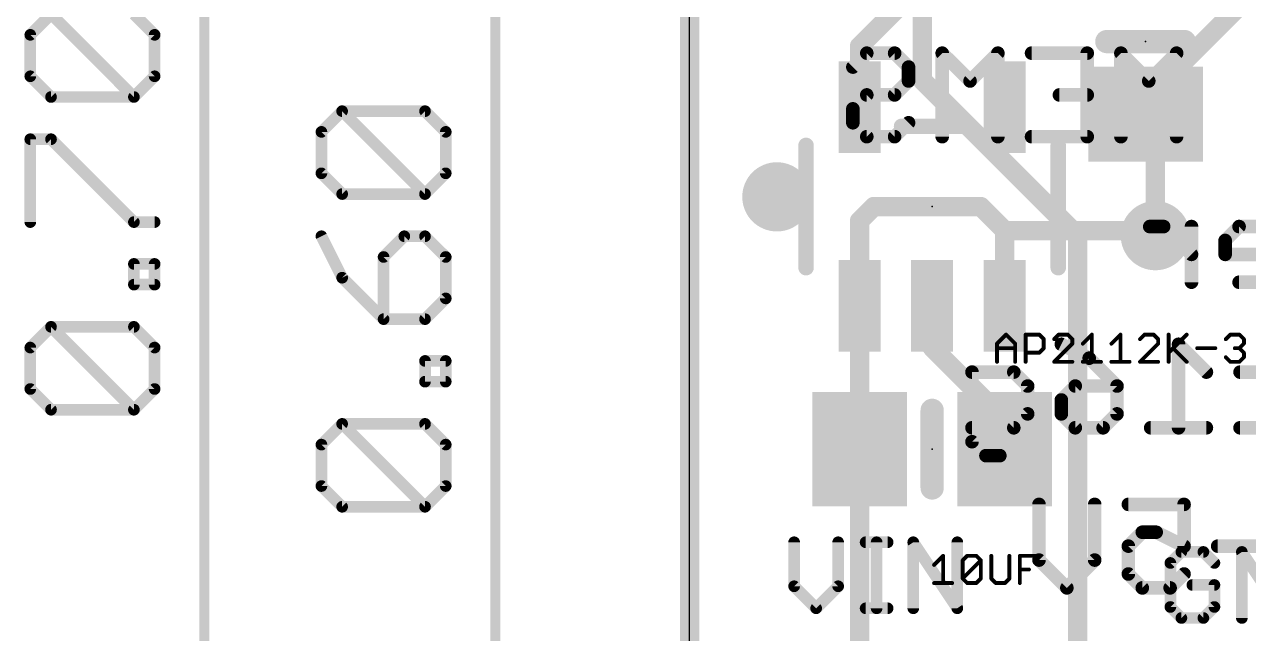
# Model space of a CAD drawing. Extents: x -8.7 to 32.1, y -4.6 to 25.2.
# Drawn here: x -8.7 to 7.32, y 3.56 to 11.53 of the extents above; entities that cross this region are included whole.
import ezdxf

# ---------------------------------------------------------------- set-up
doc = ezdxf.new("R2010")
doc.units = 0
for name, color, linetype in [('1', 12, 'CONTINUOUS'), ('16', 5, 'CONTINUOUS'), ('18', 110, 'CONTINUOUS'), ('20', 53, 'CONTINUOUS'), ('21', 40, 'CONTINUOUS'), ('22', 6, 'CONTINUOUS'), ('23', 53, 'CONTINUOUS'), ('27', 4, 'CONTINUOUS'), ('47', 253, 'CONTINUOUS')]:
    doc.layers.add(name, color=color, linetype=linetype)

# ---------------------------------------------------------------- blocks, each defined once
blk = doc.blocks.new('RECT')
blk.add_solid([(-0.5, -0.5), (0.5, -0.5), (-0.5, 0.5), (0.5, 0.5)])
blk = doc.blocks.new('ROUNDV')
at = {"const_width": 0.5}
blk.add_lwpolyline([(0, -0.25, 1), (0, 0.25, 1), (0, -0.25)], format="xyb", dxfattribs=at)

msp = doc.modelspace()

# ---------------------------------------------------------------- linework, layer by layer
at = {"layer": '1', "const_width": 0.254}
for points in [[(0, 0), (0, 17.78)], [(3.048, 12.065), (2.225, 11.242)], [(2.225, 10.4441), (2.225, 11.242)], [(2.413, 9.144), (2.225, 8.956)], [(3.81, 9.144), (2.413, 9.144)], [(4.125, 8.829), (3.81, 9.144)], [(2.225, 8.956), (2.225, 7.8439)], [(4.125, 7.8439), (4.125, 8.829)], [(4.125, 8.829), (6.03, 8.829)], [(6.03, 8.829), (6.096, 8.763)], [(2.225, 7.8439), (2.225, 5.969)], [(3.175, 7.8439), (3.175, 7.3)], [(4.125, 6.35), (3.175, 7.3)], [(4.125, 6.35), (4.125, 5.969)], [(2.225, 2.855), (2.225, 5.969)]]:
    msp.add_lwpolyline(points, dxfattribs=at)
at = {"layer": '1', "const_width": 0.127}
for points in [[(2.2885, 11.242, 1), (2.1615, 11.242)], [(2.1801, 11.2869, 1), (2.2699, 11.1971)], [(2.1615, 10.4441, 1), (2.2885, 10.4441)], [(2.413, 9.2075, 1), (2.413, 9.0805)], [(2.4579, 9.0991, 1), (2.3681, 9.1889)], [(3.8549, 9.1889, 1), (3.7651, 9.0991)], [(3.81, 9.0805, 1), (3.81, 9.2075)], [(2.2885, 8.956, 1), (2.1615, 8.956)], [(2.1801, 9.0009, 1), (2.2699, 8.9111)], [(4.1885, 8.829, 1), (4.0615, 8.829)], [(4.125, 8.8925, 1), (4.125, 8.7655)], [(4.0801, 8.7841, 1), (4.1699, 8.8739)], [(6.0749, 8.8739, 1), (5.9851, 8.7841)], [(6.03, 8.7655, 1), (6.03, 8.8925)], [(6.0511, 8.7181, 1), (6.1409, 8.8079)], [(2.2885, 7.8439, 1), (2.1615, 7.8439)], [(2.1615, 7.8439, 1), (2.2885, 7.8439)], [(3.2385, 7.8439, 1), (3.1115, 7.8439)], [(4.0615, 7.8439, 1), (4.1885, 7.8439)], [(3.2199, 7.3449, 1), (3.1301, 7.2551)], [(3.1115, 7.3, 1), (3.2385, 7.3)], [(4.1885, 6.35, 1), (4.0615, 6.35)], [(4.0801, 6.3051, 1), (4.1699, 6.3949)], [(2.2885, 5.969, 1), (2.1615, 5.969)], [(2.1615, 5.969, 1), (2.2885, 5.969)], [(4.0615, 5.969, 1), (4.1885, 5.969)]]:
    msp.add_lwpolyline(points, format="xyb", dxfattribs=at)
at = {"layer": '16', "const_width": 0.254}
for points in [[(0, 0), (0, 17.78)], [(6.096, 10.668), (9.652, 14.224)], [(3.048, 12.065), (3.048, 10.795)], [(5.08, 8.763), (3.048, 10.795)], [(6.096, 8.763), (6.096, 10.668)], [(5.08, 2.54), (5.08, 8.763)]]:
    msp.add_lwpolyline(points, dxfattribs=at)
at = {"layer": '16', "const_width": 0.127}
for points in [[(3.0929, 10.8399, 1), (3.0031, 10.7501)], [(2.9845, 10.795, 1), (3.1115, 10.795)], [(6.1595, 10.668, 1), (6.0325, 10.668)], [(6.0511, 10.7129, 1), (6.1409, 10.6231)], [(5.1435, 8.763, 1), (5.0165, 8.763)], [(5.0351, 8.7181, 1), (5.1249, 8.8079)], [(6.0325, 8.763, 1), (6.1595, 8.763)]]:
    msp.add_lwpolyline(points, format="xyb", dxfattribs=at)
at = {"layer": '20'}
msp.add_line((0, 2.54), (0, 15.24), dxfattribs=at)
at = {"layer": '21'}
for points, const_width in [([(6.477, 11.303), (5.461, 11.303)], 0.3048), ([(2.775, 10.194), (3.575, 10.194)], 0.2032), ([(1.525, 9.944), (1.525, 8.344)], 0.2032), ([(4.825, 9.944), (4.825, 8.344)], 0.2032), ([(3.175, 6.477), (3.175, 5.461)], 0.3048), ([(1.3688, 4.7505), (1.3688, 4.1743)], 0.1524), ([(1.9451, 4.1743), (1.9451, 4.7505)], 0.1524), ([(2.3044, 4.7505), (2.5925, 4.7505)], 0.1524), ([(2.4484, 3.8862), (2.4484, 4.7505)], 0.1524), ([(2.928, 3.8862), (2.928, 4.7505)], 0.1524), ([(2.928, 4.7505), (3.5043, 3.8862)], 0.1524), ([(3.5043, 3.8862), (3.5043, 4.7505)], 0.1524), ([(6.437, 4.6235), (6.2929, 4.4795)], 0.1524), ([(6.7251, 4.6235), (6.437, 4.6235)], 0.1524), ([(6.8691, 4.4795), (6.7251, 4.6235)], 0.1524), ([(7.2284, 3.7592), (7.2284, 4.6235)], 0.1524), ([(7.2284, 4.6235), (7.8047, 3.7592)], 0.1524), ([(6.2929, 4.4795), (6.2929, 3.9033)], 0.1524), ([(1.3688, 4.1743), (1.657, 3.8862)], 0.1524), ([(1.657, 3.8862), (1.9451, 4.1743)], 0.1524), ([(6.8691, 4.1914), (6.581, 4.1914)], 0.1524), ([(6.8691, 3.9033), (6.8691, 4.1914)], 0.1524), ([(2.3044, 3.8862), (2.5925, 3.8862)], 0.1524), ([(6.2929, 3.9033), (6.437, 3.7592)], 0.1524), ([(6.7251, 3.7592), (6.8691, 3.9033)], 0.1524), ([(6.437, 3.7592), (6.7251, 3.7592)], 0.1524)]:
    msp.add_lwpolyline(points, dxfattribs=dict(at, const_width=const_width))
for points, const_width in [([(5.461, 11.3792, 1), (5.461, 11.2268)], 0.1524), ([(6.477, 11.2268, 1), (6.477, 11.3792)], 0.1524), ([(2.775, 10.2448, 1), (2.775, 10.1432)], 0.1016), ([(3.575, 10.1432, 1), (3.575, 10.2448)], 0.1016), ([(1.5758, 9.944, 1), (1.4742, 9.944)], 0.1016), ([(4.8758, 9.944, 1), (4.7742, 9.944)], 0.1016), ([(1.4742, 8.344, 1), (1.5758, 8.344)], 0.1016), ([(4.7742, 8.344, 1), (4.8758, 8.344)], 0.1016), ([(3.2512, 6.477, 1), (3.0988, 6.477)], 0.1524), ([(3.0988, 5.461, 1), (3.2512, 5.461)], 0.1524), ([(1.4069, 4.7505, 1), (1.3307, 4.7505)], 0.0762), ([(1.9832, 4.7505, 1), (1.907, 4.7505)], 0.0762), ([(2.3044, 4.7886, 1), (2.3044, 4.7124)], 0.0762), ([(2.4865, 4.7505, 1), (2.4103, 4.7505)], 0.0762), ([(2.5925, 4.7124, 1), (2.5925, 4.7886)], 0.0762), ([(2.9597, 4.7717, 1), (2.8963, 4.7294)], 0.0762), ([(2.9661, 4.7505, 1), (2.8899, 4.7505)], 0.0762), ([(3.5424, 4.7505, 1), (3.4662, 4.7505)], 0.0762), ([(6.437, 4.6616, 1), (6.437, 4.5854)], 0.0762), ([(6.4639, 4.5966, 1), (6.41, 4.6505)], 0.0762), ([(6.752, 4.6505, 1), (6.6981, 4.5966)], 0.0762), ([(6.7251, 4.5854, 1), (6.7251, 4.6616)], 0.0762), ([(7.2601, 4.6447, 1), (7.1967, 4.6024)], 0.0762), ([(7.2665, 4.6235, 1), (7.1903, 4.6235)], 0.0762), ([(6.331, 4.4795, 1), (6.2548, 4.4795)], 0.0762), ([(6.266, 4.5064, 1), (6.3199, 4.4525)], 0.0762), ([(6.8422, 4.4525, 1), (6.8961, 4.5064)], 0.0762), ([(1.3958, 4.2013, 1), (1.3419, 4.1474)], 0.0762), ([(1.3307, 4.1743, 1), (1.4069, 4.1743)], 0.0762), ([(1.907, 4.1743, 1), (1.9832, 4.1743)], 0.0762), ([(1.972, 4.1474, 1), (1.9181, 4.2013)], 0.0762), ([(6.581, 4.2295, 1), (6.581, 4.1533)], 0.0762), ([(6.9072, 4.1914, 1), (6.831, 4.1914)], 0.0762), ([(6.8691, 4.1533, 1), (6.8691, 4.2295)], 0.0762), ([(1.63, 3.9131, 1), (1.6839, 3.8593)], 0.0762), ([(1.63, 3.8593, 1), (1.6839, 3.9131)], 0.0762), ([(2.3044, 3.9243, 1), (2.3044, 3.8481)], 0.0762), ([(2.4103, 3.8862, 1), (2.4865, 3.8862)], 0.0762), ([(2.5925, 3.8481, 1), (2.5925, 3.9243)], 0.0762), ([(2.8899, 3.8862, 1), (2.9661, 3.8862)], 0.0762), ([(3.4662, 3.8862, 1), (3.5424, 3.8862)], 0.0762), ([(3.4726, 3.8651, 1), (3.536, 3.9073)], 0.0762), ([(6.3199, 3.9302, 1), (6.266, 3.8763)], 0.0762), ([(6.2548, 3.9033, 1), (6.331, 3.9033)], 0.0762), ([(6.831, 3.9033, 1), (6.9072, 3.9033)], 0.0762), ([(6.8961, 3.8763, 1), (6.8422, 3.9302)], 0.0762), ([(6.437, 3.7973, 1), (6.437, 3.7211)], 0.0762), ([(6.41, 3.7323, 1), (6.4639, 3.7861)], 0.0762), ([(6.6981, 3.7861, 1), (6.752, 3.7323)], 0.0762), ([(6.7251, 3.7211, 1), (6.7251, 3.7973)], 0.0762), ([(7.1903, 3.7592, 1), (7.2665, 3.7592)], 0.0762)]:
    msp.add_lwpolyline(points, format="xyb", dxfattribs=dict(at, const_width=const_width))
at = {"layer": '22', "const_width": 0.1778}
for points in [[(2.1374, 10.9693), (2.3196, 11.1515)], [(2.3196, 11.1515), (2.684, 11.1515)], [(2.684, 11.1515), (2.8662, 10.9693)], [(3.6712, 10.7872), (3.3068, 11.1515)], [(3.3068, 11.1515), (3.3068, 10.0584)], [(4.0356, 11.1515), (3.6712, 10.7872)], [(4.0356, 10.0584), (4.0356, 11.1515)], [(4.4762, 11.1515), (5.2049, 11.1515)], [(5.2049, 11.1515), (5.2049, 10.0584)], [(6.01, 10.7872), (5.6456, 11.1515)], [(5.6456, 11.1515), (5.6456, 10.0584)], [(6.3743, 11.1515), (6.01, 10.7872)], [(6.3743, 10.0584), (6.3743, 11.1515)], [(2.8662, 10.9693), (2.8662, 10.7872)], [(2.8662, 10.7872), (2.684, 10.605)], [(2.3196, 10.605), (2.1374, 10.4228)], [(2.684, 10.605), (2.3196, 10.605)], [(5.2049, 10.605), (4.8406, 10.605)], [(2.1374, 10.4228), (2.1374, 10.2406)], [(2.1374, 10.2406), (2.3196, 10.0584)], [(2.684, 10.0584), (2.8662, 10.2406)], [(2.3196, 10.0584), (2.684, 10.0584)], [(5.2049, 10.0584), (4.4762, 10.0584)], [(6.2049, 8.8822), (6.0227, 8.8822)], [(6.5692, 8.5178), (6.2049, 8.8822)], [(6.5692, 8.1534), (6.5692, 8.8822)], [(7.1921, 8.8822), (7.0099, 8.7)], [(7.5564, 8.8822), (7.1921, 8.8822)], [(7.0099, 8.7), (7.0099, 8.5178)], [(7.0099, 8.5178), (7.7386, 8.5178)], [(7.1921, 8.1534), (7.5564, 8.1534)], [(4.866, 7.3415), (5.2304, 7.1593)], [(6.7641, 6.9772), (6.3998, 7.3415)], [(6.3998, 7.3415), (6.3998, 6.2484)], [(5.2304, 7.1593), (5.5947, 6.795)], [(3.6966, 6.0662), (3.6966, 6.9772)], [(3.6966, 6.9772), (4.2432, 6.9772)], [(4.2432, 6.9772), (4.4253, 6.795)], [(7.9335, 6.9772), (7.2048, 6.9772)], [(4.4253, 6.795), (4.4253, 6.4306)], [(4.866, 6.6128), (5.0482, 6.795)], [(5.0482, 6.795), (5.5947, 6.795)], [(5.5947, 6.795), (5.5947, 6.4306)], [(4.866, 6.4306), (4.866, 6.6128)], [(4.4253, 6.4306), (4.2432, 6.2484)], [(5.0482, 6.2484), (4.866, 6.4306)], [(5.5947, 6.4306), (5.4126, 6.2484)], [(4.2432, 6.2484), (3.6966, 6.2484)], [(5.4126, 6.2484), (5.0482, 6.2484)], [(6.7641, 6.2484), (6.0354, 6.2484)], [(7.9335, 6.2484), (7.2048, 6.2484)], [(3.8788, 5.884), (3.6966, 6.0662)], [(4.061, 5.884), (3.8788, 5.884)], [(4.5736, 4.5173), (4.5736, 5.246)], [(5.3024, 5.246), (5.3024, 4.5173)], [(5.743, 5.246), (6.4718, 5.246)], [(6.4718, 5.246), (6.4718, 4.6995)], [(5.9252, 4.8817), (5.743, 4.6995)], [(6.1074, 4.8817), (5.9252, 4.8817)], [(6.4718, 4.6995), (6.1074, 4.8817)], [(5.743, 4.6995), (5.743, 4.3351)], [(7.6412, 4.6995), (6.9124, 4.6995)], [(4.938, 4.1529), (4.5736, 4.5173)], [(5.3024, 4.5173), (4.938, 4.1529)], [(5.743, 4.3351), (5.9252, 4.1529)], [(6.2896, 4.1529), (6.4718, 4.3351)], [(5.9252, 4.1529), (6.2896, 4.1529)]]:
    msp.add_lwpolyline(points, dxfattribs=at)
at = {"layer": '22', "const_width": 0.0889}
for points in [[(2.3196, 11.196, 1), (2.3196, 11.1071)], [(2.351, 11.1201, 1), (2.2882, 11.183)], [(2.7154, 11.183, 1), (2.6525, 11.1201)], [(2.684, 11.1071, 1), (2.684, 11.196)], [(3.3382, 11.183, 1), (3.2754, 11.1201)], [(3.3512, 11.1515, 1), (3.2623, 11.1515)], [(4.08, 11.1515, 1), (3.9911, 11.1515)], [(4.067, 11.1201, 1), (4.0041, 11.183)], [(4.4762, 11.196, 1), (4.4762, 11.1071)], [(5.2494, 11.1515, 1), (5.1605, 11.1515)], [(5.2049, 11.1071, 1), (5.2049, 11.196)], [(5.69, 11.1515, 1), (5.6011, 11.1515)], [(5.677, 11.183, 1), (5.6142, 11.1201)], [(6.4188, 11.1515, 1), (6.3299, 11.1515)], [(6.4058, 11.1201, 1), (6.3429, 11.183)], [(2.9106, 10.9693, 1), (2.8217, 10.9693)], [(2.106, 11.0008, 1), (2.1688, 10.9379)], [(2.8347, 10.9379, 1), (2.8976, 11.0008)], [(2.8217, 10.7872, 1), (2.9106, 10.7872)], [(2.8976, 10.7557, 1), (2.8347, 10.8186)], [(3.6397, 10.8186, 1), (3.7026, 10.7557)], [(3.6397, 10.7557, 1), (3.7026, 10.8186)], [(5.9785, 10.8186, 1), (6.0414, 10.7557)], [(5.9785, 10.7557, 1), (6.0414, 10.8186)], [(2.3196, 10.6494, 1), (2.3196, 10.5605)], [(2.351, 10.5735, 1), (2.2882, 10.6364)], [(2.6525, 10.6364, 1), (2.7154, 10.5735)], [(2.684, 10.5605, 1), (2.684, 10.6494)], [(4.8406, 10.6494, 1), (4.8406, 10.5605)], [(5.2049, 10.5605, 1), (5.2049, 10.6494)], [(2.106, 10.4542, 1), (2.1688, 10.3913)], [(2.1818, 10.4228, 1), (2.093, 10.4228)], [(2.1688, 10.272, 1), (2.106, 10.2092)], [(2.093, 10.2406, 1), (2.1818, 10.2406)], [(2.8976, 10.2092, 1), (2.8347, 10.272)], [(2.3196, 10.1029, 1), (2.3196, 10.014)], [(2.2882, 10.027, 1), (2.351, 10.0898)], [(2.6525, 10.0898, 1), (2.7154, 10.027)], [(2.684, 10.014, 1), (2.684, 10.1029)], [(3.2623, 10.0584, 1), (3.3512, 10.0584)], [(3.9911, 10.0584, 1), (4.08, 10.0584)], [(4.4762, 10.1029, 1), (4.4762, 10.014)], [(5.1605, 10.0584, 1), (5.2494, 10.0584)], [(5.2049, 10.014, 1), (5.2049, 10.1029)], [(5.6011, 10.0584, 1), (5.69, 10.0584)], [(6.3299, 10.0584, 1), (6.4188, 10.0584)], [(6.0227, 8.9266, 1), (6.0227, 8.8377)], [(6.2363, 8.9136, 1), (6.1734, 8.8507)], [(6.2049, 8.8377, 1), (6.2049, 8.9266)], [(6.6137, 8.8822, 1), (6.5248, 8.8822)], [(7.1921, 8.9266, 1), (7.1921, 8.8377)], [(7.2235, 8.8507, 1), (7.1606, 8.9136)], [(6.9784, 8.7314, 1), (7.0413, 8.6685)], [(7.0543, 8.7, 1), (6.9654, 8.7)], [(6.5378, 8.4863, 1), (6.6007, 8.5492)], [(7.0099, 8.5622, 1), (7.0099, 8.4733)], [(6.9654, 8.5178, 1), (7.0543, 8.5178)], [(6.5248, 8.1534, 1), (6.6137, 8.1534)], [(7.1921, 8.1978, 1), (7.1921, 8.109)], [(4.8859, 7.3813, 1), (4.8461, 7.3018)], [(6.4312, 7.373, 1), (6.3683, 7.3101)], [(6.4442, 7.3415, 1), (6.3553, 7.3415)], [(5.2618, 7.1908, 1), (5.1989, 7.1279)], [(5.2105, 7.1196, 1), (5.2502, 7.1991)], [(3.741, 6.9772, 1), (3.6521, 6.9772)], [(3.6966, 7.0216, 1), (3.6966, 6.9327)], [(4.2746, 7.0086, 1), (4.2117, 6.9457)], [(4.2432, 6.9327, 1), (4.2432, 7.0216)], [(6.7327, 6.9457, 1), (6.7956, 7.0086)], [(7.2048, 7.0216, 1), (7.2048, 6.9327)], [(4.4698, 6.795, 1), (4.3809, 6.795)], [(4.3939, 6.7635, 1), (4.4568, 6.8264)], [(5.0482, 6.8394, 1), (5.0482, 6.7505)], [(5.0796, 6.7635, 1), (5.0167, 6.8264)], [(5.6392, 6.795, 1), (5.5503, 6.795)], [(5.5633, 6.7635, 1), (5.6262, 6.8264)], [(5.5947, 6.7505, 1), (5.5947, 6.8394)], [(4.9104, 6.6128, 1), (4.8215, 6.6128)], [(4.8346, 6.6442, 1), (4.8974, 6.5813)], [(4.3809, 6.4306, 1), (4.4698, 6.4306)], [(4.4568, 6.3992, 1), (4.3939, 6.462)], [(4.8974, 6.462, 1), (4.8346, 6.3992)], [(4.8215, 6.4306, 1), (4.9104, 6.4306)], [(5.5503, 6.4306, 1), (5.6392, 6.4306)], [(5.6262, 6.3992, 1), (5.5633, 6.462)], [(3.6966, 6.2929, 1), (3.6966, 6.2039)], [(4.2117, 6.2798, 1), (4.2746, 6.217)], [(4.2432, 6.2039, 1), (4.2432, 6.2929)], [(5.0482, 6.2929, 1), (5.0482, 6.2039)], [(5.0167, 6.217, 1), (5.0796, 6.2798)], [(5.3811, 6.2798, 1), (5.444, 6.217)], [(5.4126, 6.2039, 1), (5.4126, 6.2929)], [(6.0354, 6.2929, 1), (6.0354, 6.2039)], [(6.3553, 6.2484, 1), (6.4442, 6.2484)], [(6.7641, 6.2039, 1), (6.7641, 6.2929)], [(7.2048, 6.2929, 1), (7.2048, 6.2039)], [(3.728, 6.0976, 1), (3.6652, 6.0348)], [(3.6521, 6.0662, 1), (3.741, 6.0662)], [(3.8788, 5.9285, 1), (3.8788, 5.8396)], [(3.8473, 5.8526, 1), (3.9102, 5.9155)], [(4.061, 5.8396, 1), (4.061, 5.9285)], [(4.6181, 5.246, 1), (4.5292, 5.246)], [(5.3468, 5.246, 1), (5.2579, 5.246)], [(5.743, 5.2905, 1), (5.743, 5.2016)], [(6.5162, 5.246, 1), (6.4273, 5.246)], [(6.4718, 5.2016, 1), (6.4718, 5.2905)], [(5.9252, 4.9261, 1), (5.9252, 4.8372)], [(5.9567, 4.8502, 1), (5.8938, 4.9131)], [(6.1273, 4.9214, 1), (6.0875, 4.8419)], [(6.1074, 4.8372, 1), (6.1074, 4.9261)], [(5.7116, 4.7309, 1), (5.7745, 4.668)], [(5.7875, 4.6995, 1), (5.6986, 4.6995)], [(6.4273, 4.6995, 1), (6.5162, 4.6995)], [(6.4519, 4.6597, 1), (6.4917, 4.7392)], [(6.9124, 4.7439, 1), (6.9124, 4.655)], [(4.6051, 4.5487, 1), (4.5422, 4.4858)], [(4.5292, 4.5173, 1), (4.6181, 4.5173)], [(5.2579, 4.5173, 1), (5.3468, 4.5173)], [(5.3338, 4.4858, 1), (5.271, 4.5487)], [(5.7745, 4.3665, 1), (5.7116, 4.3037)], [(5.6986, 4.3351, 1), (5.7875, 4.3351)], [(6.5032, 4.3037, 1), (6.4404, 4.3665)], [(4.9066, 4.1843, 1), (4.9694, 4.1215)], [(4.9066, 4.1215, 1), (4.9694, 4.1843)], [(5.9252, 4.1974, 1), (5.9252, 4.1084)], [(5.8938, 4.1215, 1), (5.9567, 4.1843)], [(6.2582, 4.1843, 1), (6.321, 4.1215)], [(6.2896, 4.1084, 1), (6.2896, 4.1974)]]:
    msp.add_lwpolyline(points, format="xyb", dxfattribs=at)
at = {"layer": '23'}
for p in [(5.969, 11.303), (3.175, 9.144), (3.175, 5.969)]:
    msp.add_point(p, dxfattribs=at)
at = {"layer": '27', "const_width": 0.0508}
for points in [[(4.0242, 7.3493), (4.1429, 7.4679)], [(4.0242, 7.112), (4.0242, 7.3493)], [(4.1429, 7.4679), (4.2615, 7.3493)], [(4.2615, 7.3493), (4.2615, 7.112)], [(4.3984, 7.112), (4.3984, 7.4679)], [(4.3984, 7.4679), (4.5764, 7.4679)], [(4.5764, 7.4679), (4.6357, 7.4086)], [(4.6357, 7.4086), (4.6357, 7.29)], [(4.8319, 7.4679), (4.7726, 7.4086)], [(4.7726, 7.112), (5.0099, 7.3493)], [(4.9506, 7.4679), (4.8319, 7.4679)], [(5.0099, 7.4086), (4.9506, 7.4679)], [(5.0099, 7.3493), (5.0099, 7.4086)], [(5.1468, 7.3493), (5.2655, 7.4679)], [(5.2655, 7.4679), (5.2655, 7.112)], [(5.521, 7.3493), (5.6397, 7.4679)], [(5.6397, 7.4679), (5.6397, 7.112)], [(5.9546, 7.4679), (5.8952, 7.4086)], [(5.8952, 7.112), (6.1325, 7.3493)], [(6.0732, 7.4679), (5.9546, 7.4679)], [(6.1325, 7.4086), (6.0732, 7.4679)], [(6.1325, 7.3493), (6.1325, 7.4086)], [(6.2695, 7.4679), (6.2695, 7.112)], [(6.2695, 7.2306), (6.5067, 7.4679)], [(7.0179, 7.4086), (7.0772, 7.4679)], [(7.0772, 7.4679), (7.1958, 7.4679)], [(7.1958, 7.4679), (7.2551, 7.4086)], [(7.2551, 7.3493), (7.1958, 7.29)], [(7.2551, 7.4086), (7.2551, 7.3493)], [(4.0242, 7.29), (4.2615, 7.29)], [(4.5764, 7.2306), (4.3984, 7.2306)], [(4.6357, 7.29), (4.5764, 7.2306)], [(6.3288, 7.29), (6.5067, 7.112)], [(6.6437, 7.29), (6.8809, 7.29)], [(7.1958, 7.29), (7.1365, 7.29)], [(7.1958, 7.29), (7.2551, 7.2306)], [(7.2551, 7.2306), (7.2551, 7.1713)], [(5.0099, 7.112), (4.7726, 7.112)], [(5.1468, 7.112), (5.3841, 7.112)], [(5.521, 7.112), (5.7583, 7.112)], [(6.1325, 7.112), (5.8952, 7.112)], [(7.0772, 7.112), (7.0179, 7.1713)], [(7.1958, 7.112), (7.0772, 7.112)], [(7.2551, 7.1713), (7.1958, 7.112)], [(3.2004, 4.4537), (3.319, 4.5723)], [(3.319, 4.5723), (3.319, 4.2164)], [(3.5746, 4.513), (3.6339, 4.5723)], [(3.5746, 4.2757), (3.5746, 4.513)], [(3.5746, 4.2757), (3.8119, 4.513)], [(3.6339, 4.5723), (3.7526, 4.5723)], [(3.7526, 4.5723), (3.8119, 4.513)], [(3.8119, 4.513), (3.8119, 4.2757)], [(3.9488, 4.5723), (3.9488, 4.2757)], [(4.1861, 4.2757), (4.1861, 4.5723)], [(4.323, 4.2164), (4.323, 4.5723)], [(4.323, 4.5723), (4.5603, 4.5723)], [(4.323, 4.3944), (4.4417, 4.3944)], [(3.2004, 4.2164), (3.4377, 4.2164)], [(3.6339, 4.2164), (3.5746, 4.2757)], [(3.7526, 4.2164), (3.6339, 4.2164)], [(3.8119, 4.2757), (3.7526, 4.2164)], [(3.9488, 4.2757), (4.0081, 4.2164)], [(4.0081, 4.2164), (4.1268, 4.2164)], [(4.1268, 4.2164), (4.1861, 4.2757)]]:
    msp.add_lwpolyline(points, dxfattribs=at)
at = {"layer": '27', "const_width": 0.0254}
for points in [[(4.0369, 7.3493, 1), (4.0115, 7.3493)], [(4.0152, 7.3582, 1), (4.0332, 7.3403)], [(4.1518, 7.4769, 1), (4.1339, 7.4589)], [(4.1518, 7.4589, 1), (4.1339, 7.4769)], [(4.2742, 7.3493, 1), (4.2488, 7.3493)], [(4.2525, 7.3403, 1), (4.2705, 7.3582)], [(4.4111, 7.4679, 1), (4.3857, 7.4679)], [(4.3984, 7.4806, 1), (4.3984, 7.4552)], [(4.5854, 7.4769, 1), (4.5674, 7.4589)], [(4.5764, 7.4552, 1), (4.5764, 7.4806)], [(4.6484, 7.4086, 1), (4.623, 7.4086)], [(4.6267, 7.3996, 1), (4.6447, 7.4176)], [(4.7637, 7.4176, 1), (4.7816, 7.3996)], [(4.8319, 7.4806, 1), (4.8319, 7.4552)], [(4.8409, 7.4589, 1), (4.823, 7.4769)], [(4.9596, 7.4769, 1), (4.9416, 7.4589)], [(4.9506, 7.4552, 1), (4.9506, 7.4806)], [(5.0226, 7.4086, 1), (4.9972, 7.4086)], [(5.0009, 7.3996, 1), (5.0189, 7.4176)], [(5.0189, 7.3403, 1), (5.0009, 7.3582)], [(5.1379, 7.3582, 1), (5.1558, 7.3403)], [(5.2782, 7.4679, 1), (5.2528, 7.4679)], [(5.2745, 7.4589, 1), (5.2565, 7.4769)], [(5.5121, 7.3582, 1), (5.53, 7.3403)], [(5.6524, 7.4679, 1), (5.627, 7.4679)], [(5.6487, 7.4589, 1), (5.6307, 7.4769)], [(5.8863, 7.4176, 1), (5.9042, 7.3996)], [(5.9546, 7.4806, 1), (5.9546, 7.4552)], [(5.9635, 7.4589, 1), (5.9456, 7.4769)], [(6.0822, 7.4769, 1), (6.0642, 7.4589)], [(6.0732, 7.4552, 1), (6.0732, 7.4806)], [(6.1452, 7.4086, 1), (6.1198, 7.4086)], [(6.1235, 7.3996, 1), (6.1415, 7.4176)], [(6.1415, 7.3403, 1), (6.1235, 7.3582)], [(6.2822, 7.4679, 1), (6.2568, 7.4679)], [(6.5157, 7.4589, 1), (6.4977, 7.4769)], [(7.0089, 7.4176, 1), (7.0268, 7.3996)], [(7.0772, 7.4806, 1), (7.0772, 7.4552)], [(7.0862, 7.4589, 1), (7.0682, 7.4769)], [(7.2048, 7.4769, 1), (7.1868, 7.4589)], [(7.1958, 7.4552, 1), (7.1958, 7.4806)], [(7.2678, 7.4086, 1), (7.2424, 7.4086)], [(7.2462, 7.3996, 1), (7.2641, 7.4176)], [(7.2641, 7.3403, 1), (7.2462, 7.3582)], [(4.0242, 7.3026, 1), (4.0242, 7.2773)], [(4.2615, 7.2773, 1), (4.2615, 7.3026)], [(4.3984, 7.2433, 1), (4.3984, 7.2179)], [(4.5674, 7.2396, 1), (4.5854, 7.2217)], [(4.5764, 7.2179, 1), (4.5764, 7.2433)], [(4.623, 7.29, 1), (4.6484, 7.29)], [(4.6447, 7.281, 1), (4.6267, 7.2989)], [(4.9972, 7.3493, 1), (5.0226, 7.3493)], [(6.1198, 7.3493, 1), (6.1452, 7.3493)], [(6.2605, 7.2396, 1), (6.2784, 7.2217)], [(6.3378, 7.2989, 1), (6.3198, 7.281)], [(6.6437, 7.3026, 1), (6.6437, 7.2773)], [(6.8809, 7.2773, 1), (6.8809, 7.3026)], [(7.1365, 7.3026, 1), (7.1365, 7.2773)], [(7.2048, 7.2989, 1), (7.1868, 7.281)], [(7.1868, 7.2989, 1), (7.2048, 7.281)], [(7.1958, 7.2773, 1), (7.1958, 7.3026)], [(7.2424, 7.3493, 1), (7.2678, 7.3493)], [(7.2678, 7.2306, 1), (7.2424, 7.2306)], [(7.2462, 7.2217, 1), (7.2641, 7.2396)], [(4.0115, 7.112, 1), (4.0369, 7.112)], [(4.2488, 7.112, 1), (4.2742, 7.112)], [(4.3857, 7.112, 1), (4.4111, 7.112)], [(4.7726, 7.1247, 1), (4.7726, 7.0993)], [(4.7637, 7.121, 1), (4.7816, 7.103)], [(5.0099, 7.0993, 1), (5.0099, 7.1247)], [(5.1468, 7.1247, 1), (5.1468, 7.0993)], [(5.2528, 7.112, 1), (5.2782, 7.112)], [(5.3841, 7.0993, 1), (5.3841, 7.1247)], [(5.521, 7.1247, 1), (5.521, 7.0993)], [(5.627, 7.112, 1), (5.6524, 7.112)], [(5.7583, 7.0993, 1), (5.7583, 7.1247)], [(5.8952, 7.1247, 1), (5.8952, 7.0993)], [(5.8863, 7.121, 1), (5.9042, 7.103)], [(6.1325, 7.0993, 1), (6.1325, 7.1247)], [(6.2568, 7.112, 1), (6.2822, 7.112)], [(6.4977, 7.103, 1), (6.5157, 7.121)], [(7.0268, 7.1803, 1), (7.0089, 7.1623)], [(7.0772, 7.1247, 1), (7.0772, 7.0993)], [(7.0682, 7.103, 1), (7.0862, 7.121)], [(7.1868, 7.121, 1), (7.2048, 7.103)], [(7.1958, 7.0993, 1), (7.1958, 7.1247)], [(7.2424, 7.1713, 1), (7.2678, 7.1713)], [(7.2641, 7.1623, 1), (7.2462, 7.1803)], [(3.3317, 4.5723, 1), (3.3063, 4.5723)], [(3.328, 4.5633, 1), (3.3101, 4.5813)], [(3.5873, 4.513, 1), (3.5619, 4.513)], [(3.5656, 4.522, 1), (3.5836, 4.504)], [(3.6339, 4.585, 1), (3.6339, 4.5596)], [(3.6429, 4.5633, 1), (3.6249, 4.5813)], [(3.7615, 4.5813, 1), (3.7436, 4.5633)], [(3.7526, 4.5596, 1), (3.7526, 4.585)], [(3.8246, 4.513, 1), (3.7992, 4.513)], [(3.8209, 4.504, 1), (3.8029, 4.522)], [(3.8029, 4.504, 1), (3.8209, 4.522)], [(3.9615, 4.5723, 1), (3.9361, 4.5723)], [(4.1988, 4.5723, 1), (4.1734, 4.5723)], [(4.3357, 4.5723, 1), (4.3103, 4.5723)], [(4.323, 4.585, 1), (4.323, 4.5596)], [(4.5603, 4.5596, 1), (4.5603, 4.585)], [(3.1914, 4.4626, 1), (3.2094, 4.4447)], [(4.323, 4.407, 1), (4.323, 4.3817)], [(4.4417, 4.3817, 1), (4.4417, 4.407)], [(3.2004, 4.2291, 1), (3.2004, 4.2037)], [(3.3063, 4.2164, 1), (3.3317, 4.2164)], [(3.4377, 4.2037, 1), (3.4377, 4.2291)], [(3.5836, 4.2847, 1), (3.5656, 4.2667)], [(3.5656, 4.2847, 1), (3.5836, 4.2667)], [(3.5619, 4.2757, 1), (3.5873, 4.2757)], [(3.6339, 4.2291, 1), (3.6339, 4.2037)], [(3.6249, 4.2074, 1), (3.6429, 4.2254)], [(3.7436, 4.2254, 1), (3.7615, 4.2074)], [(3.7526, 4.2037, 1), (3.7526, 4.2291)], [(3.7992, 4.2757, 1), (3.8246, 4.2757)], [(3.8209, 4.2667, 1), (3.8029, 4.2847)], [(3.9578, 4.2847, 1), (3.9398, 4.2667)], [(3.9361, 4.2757, 1), (3.9615, 4.2757)], [(4.0081, 4.2291, 1), (4.0081, 4.2037)], [(3.9991, 4.2074, 1), (4.0171, 4.2254)], [(4.1178, 4.2254, 1), (4.1357, 4.2074)], [(4.1268, 4.2037, 1), (4.1268, 4.2291)], [(4.1734, 4.2757, 1), (4.1988, 4.2757)], [(4.1951, 4.2667, 1), (4.1771, 4.2847)], [(4.3103, 4.2164, 1), (4.3357, 4.2164)]]:
    msp.add_lwpolyline(points, format="xyb", dxfattribs=at)
at = {"layer": '47'}
for points, const_width in [([(-6.35, 17.715), (-6.35, 0.065)], 0.13), ([(-2.54, 0.065), (-2.54, 15.175)], 0.13), ([(-8.6277, 11.3912), (-8.3565, 11.6624)], 0.1524), ([(-7.2719, 10.5777), (-8.3565, 11.6624)], 0.1524), ([(-7.2719, 11.6624), (-7.0007, 11.3912)], 0.1524), ([(-8.6277, 10.8489), (-8.6277, 11.3912)], 0.1524), ([(-7.0007, 11.3912), (-7.0007, 10.8489)], 0.1524), ([(-8.3565, 10.5777), (-8.6277, 10.8489)], 0.1524), ([(-7.0007, 10.8489), (-7.2719, 10.5777)], 0.1524), ([(-7.2719, 10.5777), (-8.3565, 10.5777)], 0.1524), ([(-4.8177, 10.1212), (-4.5465, 10.3924)], 0.1524), ([(-4.5465, 10.3924), (-3.4619, 10.3924)], 0.1524), ([(-3.4619, 9.3077), (-4.5465, 10.3924)], 0.1524), ([(-3.4619, 10.3924), (-3.1907, 10.1212)], 0.1524), ([(-8.6277, 8.9405), (-8.6277, 10.0252)], 0.1524), ([(-8.6277, 10.0252), (-8.3565, 10.0252)], 0.1524), ([(-8.3565, 10.0252), (-7.2719, 8.9405)], 0.1524), ([(-4.8177, 9.5789), (-4.8177, 10.1212)], 0.1524), ([(-3.1907, 10.1212), (-3.1907, 9.5789)], 0.1524), ([(-4.5465, 9.3077), (-4.8177, 9.5789)], 0.1524), ([(-3.1907, 9.5789), (-3.4619, 9.3077)], 0.1524), ([(-3.4619, 9.3077), (-4.5465, 9.3077)], 0.1524), ([(-7.2719, 8.9405), (-7.0007, 8.9405)], 0.1524), ([(-4.8177, 8.7552), (-4.5465, 8.2129)], 0.1524), ([(-3.733, 8.7552), (-4.0042, 8.484)], 0.1524), ([(-3.4619, 8.7552), (-3.733, 8.7552)], 0.1524), ([(-3.1907, 8.484), (-3.4619, 8.7552)], 0.1524), ([(-4.0042, 8.484), (-4.0042, 7.6705)], 0.1524), ([(-3.1907, 7.9417), (-3.1907, 8.484)], 0.1524), ([(-7.2719, 8.122), (-7.2719, 8.3931)], 0.1524), ([(-7.2719, 8.3931), (-7.0007, 8.3931)], 0.1524), ([(-7.0007, 8.3931), (-7.0007, 8.122)], 0.1524), ([(-7.0007, 8.122), (-7.2719, 8.122)], 0.1524), ([(-4.5465, 8.2129), (-4.0042, 7.6705)], 0.1524), ([(-3.4619, 7.6705), (-3.1907, 7.9417)], 0.1524), ([(-4.0042, 7.6705), (-3.4619, 7.6705)], 0.1524), ([(-8.6277, 7.2983), (-8.3565, 7.5695)], 0.1524), ([(-8.3565, 7.5695), (-7.2719, 7.5695)], 0.1524), ([(-7.2719, 6.4848), (-8.3565, 7.5695)], 0.1524), ([(-7.2719, 7.5695), (-7.0007, 7.2983)], 0.1524), ([(-8.6277, 6.756), (-8.6277, 7.2983)], 0.1524), ([(-7.0007, 7.2983), (-7.0007, 6.756)], 0.1524), ([(-3.4619, 6.852), (-3.4619, 7.1231)], 0.1524), ([(-3.4619, 7.1231), (-3.1907, 7.1231)], 0.1524), ([(-3.1907, 7.1231), (-3.1907, 6.852)], 0.1524), ([(-3.1907, 6.852), (-3.4619, 6.852)], 0.1524), ([(-8.3565, 6.4848), (-8.6277, 6.756)], 0.1524), ([(-7.0007, 6.756), (-7.2719, 6.4848)], 0.1524), ([(-7.2719, 6.4848), (-8.3565, 6.4848)], 0.1524), ([(-4.8177, 6.0283), (-4.5465, 6.2995)], 0.1524), ([(-4.5465, 6.2995), (-3.4619, 6.2995)], 0.1524), ([(-3.4619, 5.2148), (-4.5465, 6.2995)], 0.1524), ([(-3.4619, 6.2995), (-3.1907, 6.0283)], 0.1524), ([(-4.8177, 5.486), (-4.8177, 6.0283)], 0.1524), ([(-3.1907, 6.0283), (-3.1907, 5.486)], 0.1524), ([(-4.5465, 5.2148), (-4.8177, 5.486)], 0.1524), ([(-3.1907, 5.486), (-3.4619, 5.2148)], 0.1524), ([(-3.4619, 5.2148), (-4.5465, 5.2148)], 0.1524)]:
    msp.add_lwpolyline(points, dxfattribs=dict(at, const_width=const_width))
at = {"layer": '47', "const_width": 0.0762}
for points in [[(-8.5896, 11.3912, 1), (-8.6658, 11.3912)], [(-8.6546, 11.4181, 1), (-8.6007, 11.3643)], [(-6.9626, 11.3912, 1), (-7.0388, 11.3912)], [(-7.0276, 11.3643, 1), (-6.9738, 11.4181)], [(-8.6007, 10.8758, 1), (-8.6546, 10.8219)], [(-6.9738, 10.8219, 1), (-7.0276, 10.8758)], [(-8.6658, 10.8489, 1), (-8.5896, 10.8489)], [(-7.0388, 10.8489, 1), (-6.9626, 10.8489)], [(-8.3565, 10.6158, 1), (-8.3565, 10.5396)], [(-8.3835, 10.5508, 1), (-8.3296, 10.6046)], [(-7.2988, 10.6046, 1), (-7.2449, 10.5508)], [(-7.2988, 10.5508, 1), (-7.2449, 10.6046)], [(-7.2719, 10.5396, 1), (-7.2719, 10.6158)], [(-4.5196, 10.4193, 1), (-4.5735, 10.3654)], [(-4.5465, 10.4305, 1), (-4.5465, 10.3543)], [(-4.5196, 10.3654, 1), (-4.5735, 10.4193)], [(-3.4349, 10.4193, 1), (-3.4888, 10.3654)], [(-3.4619, 10.3543, 1), (-3.4619, 10.4305)], [(-8.5896, 10.0252, 1), (-8.6658, 10.0252)], [(-8.6277, 10.0633, 1), (-8.6277, 9.9871)], [(-8.3296, 10.0521, 1), (-8.3835, 9.9983)], [(-8.3565, 9.9871, 1), (-8.3565, 10.0633)], [(-4.7796, 10.1212, 1), (-4.8558, 10.1212)], [(-4.8446, 10.1481, 1), (-4.7907, 10.0943)], [(-3.1526, 10.1212, 1), (-3.2288, 10.1212)], [(-3.2176, 10.0943, 1), (-3.1638, 10.1481)], [(-4.7907, 9.6058, 1), (-4.8446, 9.5519)], [(-4.8558, 9.5789, 1), (-4.7796, 9.5789)], [(-3.2288, 9.5789, 1), (-3.1526, 9.5789)], [(-3.1638, 9.5519, 1), (-3.2176, 9.6058)], [(-4.5465, 9.3458, 1), (-4.5465, 9.2696)], [(-4.5735, 9.2808, 1), (-4.5196, 9.3346)], [(-3.4888, 9.3346, 1), (-3.4349, 9.2808)], [(-3.4888, 9.2808, 1), (-3.4349, 9.3346)], [(-3.4619, 9.2696, 1), (-3.4619, 9.3458)], [(-8.6658, 8.9405, 1), (-8.5896, 8.9405)], [(-7.2719, 8.9786, 1), (-7.2719, 8.9024)], [(-7.2988, 8.9136, 1), (-7.2449, 8.9675)], [(-7.0007, 8.9024, 1), (-7.0007, 8.9786)], [(-4.7836, 8.7722, 1), (-4.8518, 8.7382)], [(-3.733, 8.7933, 1), (-3.733, 8.7171)], [(-3.7061, 8.7283, 1), (-3.76, 8.7821)], [(-3.4349, 8.7821, 1), (-3.4888, 8.7283)], [(-3.4619, 8.7171, 1), (-3.4619, 8.7933)], [(-3.9661, 8.484, 1), (-4.0423, 8.484)], [(-4.0311, 8.511, 1), (-3.9773, 8.4571)], [(-3.1526, 8.484, 1), (-3.2288, 8.484)], [(-3.2176, 8.4571, 1), (-3.1638, 8.511)], [(-7.2338, 8.3931, 1), (-7.31, 8.3931)], [(-7.2719, 8.4312, 1), (-7.2719, 8.355)], [(-6.9626, 8.3931, 1), (-7.0388, 8.3931)], [(-7.0007, 8.355, 1), (-7.0007, 8.4312)], [(-7.2719, 8.1601, 1), (-7.2719, 8.0839)], [(-7.0007, 8.0839, 1), (-7.0007, 8.1601)], [(-4.5196, 8.2398, 1), (-4.5735, 8.1859)], [(-4.5806, 8.1958, 1), (-4.5124, 8.2299)], [(-7.31, 8.122, 1), (-7.2338, 8.122)], [(-7.0388, 8.122, 1), (-6.9626, 8.122)], [(-3.1638, 7.9148, 1), (-3.2176, 7.9686)], [(-3.2288, 7.9417, 1), (-3.1526, 7.9417)], [(-4.0042, 7.7086, 1), (-4.0042, 7.6324)], [(-4.0423, 7.6705, 1), (-3.9661, 7.6705)], [(-4.0311, 7.6436, 1), (-3.9773, 7.6975)], [(-3.4888, 7.6975, 1), (-3.4349, 7.6436)], [(-3.4619, 7.6324, 1), (-3.4619, 7.7086)], [(-8.3296, 7.5964, 1), (-8.3835, 7.5425)], [(-8.3565, 7.6076, 1), (-8.3565, 7.5314)], [(-8.3296, 7.5425, 1), (-8.3835, 7.5964)], [(-7.2449, 7.5964, 1), (-7.2988, 7.5425)], [(-7.2719, 7.5314, 1), (-7.2719, 7.6076)], [(-8.5896, 7.2983, 1), (-8.6658, 7.2983)], [(-6.9626, 7.2983, 1), (-7.0388, 7.2983)], [(-8.6546, 7.3252, 1), (-8.6007, 7.2714)], [(-7.0276, 7.2714, 1), (-6.9738, 7.3252)], [(-3.4238, 7.1231, 1), (-3.5, 7.1231)], [(-3.4619, 7.1612, 1), (-3.4619, 7.085)], [(-3.1526, 7.1231, 1), (-3.2288, 7.1231)], [(-3.1907, 7.085, 1), (-3.1907, 7.1612)], [(-3.4619, 6.8901, 1), (-3.4619, 6.8139)], [(-3.5, 6.852, 1), (-3.4238, 6.852)], [(-3.2288, 6.852, 1), (-3.1526, 6.852)], [(-3.1907, 6.8139, 1), (-3.1907, 6.8901)], [(-8.6007, 6.7829, 1), (-8.6546, 6.729)], [(-8.6658, 6.756, 1), (-8.5896, 6.756)], [(-7.0388, 6.756, 1), (-6.9626, 6.756)], [(-6.9738, 6.729, 1), (-7.0276, 6.7829)], [(-8.3565, 6.5229, 1), (-8.3565, 6.4467)], [(-8.3835, 6.4579, 1), (-8.3296, 6.5118)], [(-7.2988, 6.5118, 1), (-7.2449, 6.4579)], [(-7.2988, 6.4579, 1), (-7.2449, 6.5118)], [(-7.2719, 6.4467, 1), (-7.2719, 6.5229)], [(-4.5196, 6.3264, 1), (-4.5735, 6.2725)], [(-4.5465, 6.3376, 1), (-4.5465, 6.2614)], [(-4.5196, 6.2725, 1), (-4.5735, 6.3264)], [(-3.4349, 6.3264, 1), (-3.4888, 6.2725)], [(-3.4619, 6.2614, 1), (-3.4619, 6.3376)], [(-4.7796, 6.0283, 1), (-4.8558, 6.0283)], [(-4.8446, 6.0552, 1), (-4.7907, 6.0014)], [(-3.1526, 6.0283, 1), (-3.2288, 6.0283)], [(-3.2176, 6.0014, 1), (-3.1638, 6.0552)], [(-4.7907, 5.5129, 1), (-4.8446, 5.459)], [(-4.8558, 5.486, 1), (-4.7796, 5.486)], [(-3.2288, 5.486, 1), (-3.1526, 5.486)], [(-3.1638, 5.459, 1), (-3.2176, 5.5129)], [(-4.5465, 5.2529, 1), (-4.5465, 5.1767)], [(-3.4619, 5.1767, 1), (-3.4619, 5.2529)], [(-4.5735, 5.1879, 1), (-4.5196, 5.2418)], [(-3.4888, 5.2418, 1), (-3.4349, 5.1879)], [(-3.4888, 5.1879, 1), (-3.4349, 5.2418)]]:
    msp.add_lwpolyline(points, format="xyb", dxfattribs=at)

# ---------------------------------------------------------------- block references
at = {"layer": '1'}
for p, xscale, yscale in [((2.225, 10.4441), 0.55, 1.2), ((4.125, 10.4441), 0.55, 1.2), ((2.225, 7.8439), 0.55, 1.2), ((3.175, 7.8439), 0.55, 1.2), ((4.125, 7.8439), 0.55, 1.2), ((2.225, 5.969), 1.24, 1.5), ((4.125, 5.969), 1.24, 1.5)]:
    msp.add_blockref('RECT', p, dxfattribs=dict(at, xscale=xscale, yscale=yscale))
at = {"layer": '1', "xscale": 1.24, "yscale": 1.5, "rotation": 270}
msp.add_blockref('RECT', (5.969, 10.353), dxfattribs=at)
at = {"layer": '18', "xscale": 0.9064, "yscale": 0.9064}
for p in [(1.143, 9.271), (1.143, 9.271), (6.096, 8.763), (6.096, 8.763)]:
    msp.add_blockref('ROUNDV', p, dxfattribs=at)

doc.saveas('drawing.dxf')
